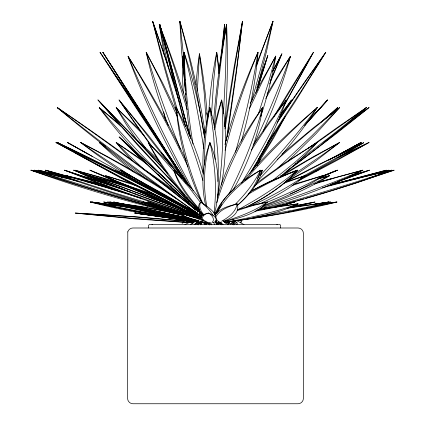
<?xml version="1.0" encoding="UTF-8"?>
<svg xmlns="http://www.w3.org/2000/svg" width="425" height="425" viewBox="0 0 425 425"><rect width="100%" height="100%" fill="white"/><g stroke="black" fill="none" stroke-linecap="round" stroke-linejoin="round"><path stroke-width="0.64" d="M182.277 57.327L182.58 80.336L183.345 92.974M201.365 224.299L201.461 221.691M204.319 224.543L204.388 222.583M197.354 90.907L199.426 53.768C203.405 75.597 206.226 97.654 207.464 119.813M211.427 115.467L213.828 78.976L216.723 52.302L219.316 70.571M223.449 113.826L225.595 72.367L226.589 24.299C220.485 56.929 215.98 89.872 213.467 122.974M217.324 224.363L217.398 223.189M217.823 181.512C219.369 156.655 216.638 131.548 209.902 107.573C204.616 128.918 202.087 151.008 203.145 172.996M208.627 114.405C209.87 93.548 212.521 72.776 216.723 52.302L219.024 73.583M224.751 126.358C227.412 92.416 228.092 58.315 226.589 24.299A1148.382 984.608 64.3 0 0 220.065 69.142L216.718 99.131L214.381 126.459M195.893 84.92L197.758 66.103L199.426 53.768L204.08 91.449L206.353 124.599M221.839 53.555L224.591 24.299L224.825 35.264M219.242 70.874L224.591 24.299A1148.382 688.999 -73.8 0 1 224.682 35.312M214.014 213.297C216.787 189.699 215.592 165.575 209.902 142.481C202.704 162.536 200.648 184.673 205.695 205.488M228.969 223.656L229.213 221.722M233.798 224.921L234.122 222.333M217.706 196.254C222.488 164.433 224.198 132.074 221.664 99.965L218.312 110.84L214.11 127.569M224.618 126.528L234.308 65.843L242.468 21.25L236.242 73.828L227.317 136.478M225.053 128.924L234.334 69.317L242.468 21.25A1148.382 360.512 -76.4 0 1 236.927 66.093L226.217 140.914M195.877 224.379L196.079 223.088M196.892 217.924L198.209 209.53M198.14 224.304L198.443 222.365M199.155 217.85L200.069 212.038M198.209 224.921L198.618 222.333M200.472 224.841L200.982 221.616M214.774 129.668L217.016 118.538L221.664 99.965C227.046 127.978 226.52 156.952 221.409 184.96M216.118 221.138C217.52 211.958 206.959 206.678 200.786 202.018C196.323 205.955 199.654 212.282 203.368 215.395M224.968 144.537L225.441 142.651C233.771 111.695 244.874 81.531 258.007 52.302C255.59 82.407 249.666 112.157 241.416 141.19M225.08 150.344C233.569 116.896 244.816 84.177 258.007 52.302C252.588 86.068 244.832 119.441 235.407 152.309M214.391 213.988C220.803 190.506 219.103 165.001 209.902 142.481C204.037 163.28 202.789 185.433 206.869 206.688M255.871 93.133L266.666 50.809L273.015 21.25L256.509 64.095M251.701 101.161L265.003 53.072L273.015 21.25A1148.382 882.311 -69.6 0 0 256.482 66.093M217.345 197.524C226.302 164.916 242.957 134.916 262.592 107.573C258.288 136.462 247.573 164.093 233.431 189.534M232.602 222.201L232.985 220.947M233.341 224.299L234.494 220.543M257.162 90.419L267.814 55.5L259.101 80.336M216.766 202.661C226.881 168.783 243.073 136.962 262.592 107.573C254.602 137.583 242.813 166.467 228.9 194.193M257.13 90.036L267.814 55.5L258.697 82.243M260.684 116.726C267.213 96.927 272.329 76.654 275.777 56.089L259.33 85.446L250.452 103.233M182.522 222.116L182.144 223.284L184.551 222.185M256.817 87.826L257.444 85.967M257.863 84.724L258.49 82.864M258.411 113.948L268.403 82.827L275.777 56.089L262.512 81.186L249.39 108.773M214.885 214.577C218.875 204.319 226.366 195.808 234.611 188.7M232.464 224.687L233.856 220.979M269.609 84.017L281.918 53.768L272.568 71.209M216.511 212.856C224.496 193.258 242.664 180.195 260.53 170.181C257.114 184.2 248.051 196.191 237.267 205.488M270.406 80.506L281.918 53.768L272.696 71.437M263.107 131.171C274.051 106.951 283.379 81.972 290.413 56.328L280.978 70.938L266.99 94.238M253.858 144.537C267.452 115.743 279.767 86.339 290.413 56.328L275.347 81.425L265.715 98.595M289.377 104.348L291.539 99.965L280.123 115.016M284.654 117.592L285.223 116.439M260.52 158.977L257.258 165.383M288.533 105.767L291.539 99.965L279.56 117.018M216.941 213.122C226.722 194.793 243.137 181.018 260.53 170.181C254.129 183.175 245.007 194.655 234.743 204.808M192.583 223.555L193.8 221.228M196.844 215.411L197.455 214.248M200.499 223.816L201.105 222.652M284.362 118.155L273.7 137.918L256.663 165.708M215.751 222.96L217.34 220.054M221.568 224.841L222.206 223.678M224.628 222.078L225.585 220.336M283.502 119.058L270.358 142.157L252.514 170.372M284.16 105.628L313.427 52.302L290.222 89.42L273.737 116.742M284.808 103.838L313.427 52.302L277.95 111.015M274.603 132.712L262.066 154.392L251.281 171.594M215.608 216.968C220.118 209.376 229.218 206.407 237.161 203.851C240.481 212.808 230.605 219.008 223.322 221.191M214.784 215.199L221.845 204.436M215.146 215.098C220.012 207.958 229.325 205.987 237.161 203.851C235.838 212.086 228.464 217.467 221.622 221.207M268.223 142.502L260.791 154.955M228.012 224.432L229.744 221.622M230.764 224.336L232.842 220.963M258.134 159.263L258.798 158.185M259.462 157.112L260.467 155.497M249.82 173.48C264.509 150.349 277.387 125.917 286.322 99.965L269.423 121.773L253.151 145.222M251.425 150.089L266.034 127.813L286.322 99.965C273.62 128.493 258.469 155.874 241.937 182.352M220.442 224.273L221.143 223.173M257.263 178.665L262.443 170.181L260.164 171.429M267.187 143.087L300.162 92.65L325.768 52.302L304.252 82.593L277.892 120.939M276.967 123.048L298.754 90.982L325.768 52.302L294.87 102.159L263.84 149.451M187.053 210.848L187.802 209.817L189.21 212.022M240.72 222.849L241.772 221.531L238.765 220.214M241.283 183.159C264.106 155.593 290.062 130.767 317.268 107.573C300.231 134.215 279.682 158.461 257.561 180.997M212.064 222.509C215.602 219.268 211.623 214.816 208.553 213.079C205.881 213.86 202.507 214.285 200.898 216.84L201.137 218.732L202.842 220.437M245.198 180.227C267.458 154.333 291.794 130.284 317.268 107.573C299.837 130.863 280.936 153.021 261.216 174.393L260.334 175.334M304.868 125.263L327.638 99.965L307.482 121.778M304.741 125.263L327.638 99.965L306.021 123.42M330.443 114.819L337.705 107.573L320.981 122.251M330.342 114.819L337.705 107.573L324.966 119.011M287.953 161.192L316.083 133.636L339.639 107.573L313.517 127.723L281.977 154.052M277.716 168.146L312.12 135.591L339.639 107.573L307.376 133.482L277.164 159.529M190.666 224.607L195.983 219.794M197.917 218.041L202.273 214.104M194.629 224.655L198.013 221.59M292.421 174.675L297.819 170.181L287.842 173.974M237.235 205.317C248.476 196.1 258.214 184.296 262.443 170.181L259.68 171.87M279.353 177.48C292.809 166.743 305.655 155.199 317.268 142.481L283.587 163.737L256.604 183.095M254.235 186.166C274.401 170.43 295.577 156.023 317.268 142.481L295.221 162.106L272.212 180.8M294.987 163.795L296.013 163.014M297.543 161.845L331.463 135.591L366.387 107.573L336.993 127.723L308.396 148.123M323.813 142.37L369.027 107.573L354.848 117.22M284.75 172.832C312.71 152.033 340.032 130.374 366.387 107.573L312.301 145.934M291.773 167.36L286.455 171.264M292.83 166.579L336.35 133.636L369.027 107.573L352.277 119.186M292.103 175.578L321.64 155.476L339.639 142.481L313.517 156.597L282.673 174.611M285.616 181.533L316.083 160.735L339.639 142.481L307.376 160.629L280.442 176.848M198.395 220.485L196.748 221.531L199.07 223.284L202.364 221.197M214.439 213.547L215.533 212.851M280.447 175.966L281.562 175.291M204.42 224.634L206.093 223.619M248.28 194.241C263.877 184.843 280.399 177.05 297.25 170.181C283.167 186.177 264.833 197.731 245.979 207.315M250.277 191.643C265.227 183.053 281.1 176.173 297.25 170.181C279.252 185.672 259.038 198.374 238.197 209.663M198.842 223.752L200.69 222.721M334.804 157.048L361.192 142.481L328.828 160.007L361.192 142.481L334.688 157.053M302.154 177.793L332.61 160.974L363.715 142.72L319.887 163.976L286.083 181.31M301.734 177.06L363.715 142.72L326.82 160.868L286.036 181.847M252.222 190.687L269.083 182.065L287.247 174.223M300.433 179.143L369.027 142.481L339.644 156.597M298.382 180.933L336.35 160.735L369.027 142.481L337.779 157.739M247.302 206.725C265.864 197.28 283.868 185.852 297.819 170.181L295.492 171.148M219.868 222.094L218.7 222.684L220.474 222.137M315.138 171.642L316.322 171.057M317.507 170.478L318.097 170.181M184.88 224.607L189.013 222.583M190.782 221.717L191.962 221.143M251.048 205.939C269.758 197.195 288.017 187.372 305.07 175.7L284.941 182.256M212.898 222.711C221.048 220.086 212.505 214.359 208.553 213.079C205.206 213.541 199.936 217.186 203.841 220.538M259.824 203.873C275.979 196.408 291.646 187.478 305.07 175.7L283.937 183.244M183.313 221.255L185.125 220.432M195.968 215.48L197.173 214.928M199.58 213.828L200.786 213.276M185.757 221.637L189.375 219.985M199.012 215.587L202.624 213.934M216.065 223.869L218.168 222.923M208.749 224.182L209.955 223.656M319.542 177.969L337.317 170.181L321.789 176.306M319.924 177.671L337.317 170.181L320.838 176.768M290.222 193.869L312.89 183.828L329.497 175.7L318.309 178.654M266.417 202.555C286.094 194.475 305.447 185.544 324.094 175.275L293.473 184.349M291.422 172.832L293.165 172.109M276.829 224.575L277.275 224.458M263.288 205.615C284.468 197.519 305.246 187.977 324.094 175.275L291.917 185.56M237.278 210.556L251.117 206.035L267.346 202.018C256.546 214.205 239.493 217.722 224.405 221.669M331.829 183.961L369.506 170.181L349.987 175.865M376.693 173.565L386.314 170.181L330.841 184.721M381.698 172.715L388.933 170.181L342.619 182.065M337.413 181.512L369.506 170.181L349.892 176.051M262.241 206.656C285.531 198.427 308.417 188.663 329.497 175.7L317.9 179.026M237.442 209.621L253.582 204.924L267.346 202.018C254.554 211.252 239.488 216.628 224.565 221.34M374.547 174.064L386.314 170.181L334.172 184.19M378.356 173.655L388.933 170.181L362.647 177.012M260.068 208.33C294.844 197.057 329.269 184.599 362.876 170.181L317.3 182.431M368.358 178.383L394.087 170.181L385.879 172.077M260.095 209.079L261.917 208.505M264.35 207.745L266.172 207.177M327.888 191.76L355.05 183.324L394.087 170.181L384.561 172.481M314.431 183.998L337.928 177.012L362.876 170.181C329.152 186.92 293.542 199.559 257.47 210.205M327.255 191.946L305.108 198.411M300.007 199.872L303.832 198.778M331.07 185.072L333.551 184.365M216.824 223.608L217.977 223.279M219.135 222.95L220.873 222.461M286.471 203.617L290.163 202.597M291.396 202.258L293.239 201.748M294.472 201.402L296.315 200.892M297.548 200.552L299.391 200.042M336.43 183.765L338.289 183.255M339.527 182.915L341.381 182.405M262.852 209.281C306.244 197.444 349.366 184.572 391.983 170.181L358.27 177.942L327.739 185.667M277.493 206.747L294.493 202.018L275.538 206.842M275.814 207.134L294.493 202.018L275.735 206.842M353.249 179.547L362.02 177.183M322.368 187.722L363.529 177.012L391.983 170.181C352.883 184.838 312.89 197.009 272.51 207.607M275.315 206.614L280.898 205.116M282.136 204.786L283.996 204.287M318.66 182.113L332.01 178.606M193.88 217.271L196.754 216.548L196.817 217.871M295.332 206.789L314.93 202.018L291.13 206.529M324.78 202.922L328.7 202.018L319.935 203.325M290.642 207.671L314.93 202.018L290.387 206.826M324.355 202.953L328.7 202.018L317.401 203.814M254.963 211.273L275.474 207.257L298.111 203.851C275.14 214.843 249.65 218.976 224.65 222.514M256.254 210.317L279.469 206.231L298.111 203.851C274.316 212.484 249.507 217.929 224.65 222.456M288.538 211.661L289.818 211.422M293.016 210.832L336.972 202.018L323.839 203.586M221.027 222.913L219.321 223.215L221.064 222.913L219.783 223.114M255.42 217.175L294.514 209.881L330.443 202.018L289.951 207.432M227.396 221.866L228.655 221.653M216.389 223.89L218.307 223.561M219.582 223.343L221.494 223.013M219.714 223.178L220.92 222.971M252.822 217.621L254.123 217.398M287.045 208.292L330.443 202.018C298.764 210.843 266.316 216.585 233.766 221.053M314.872 204.228L316.136 204.021M311.652 204.622L312.933 204.42M314.208 204.218L319.313 203.416M228.788 221.648L227.497 221.85L229.468 221.637M237.192 220.617C270.73 216.065 304.114 210.178 336.972 202.018L322.028 203.973M224.873 222.211L226.148 222.047M227.417 221.882L229.325 221.637M215.48 222.785L216.782 222.785M193.428 222.923L135.745 218.971L75.262 213.079L136.956 216.84L184.705 220.989M200.499 223.316L201.769 223.401M204.308 223.566L206.215 223.688M208.755 223.853L210.024 223.933M192.923 222.806L129.97 218.067L75.262 213.079L127.718 216.383L184.487 221.096M185.805 221.218L194.283 222.036M186.665 221.191L193.205 221.866M204.414 223.125L206.295 223.348M193.694 221.388C158.907 216.808 124.259 210.816 90.275 202.018L120.291 205.817M97.755 202.98L90.275 202.018L138.104 211.778L187.181 220.171M98.998 203.139L103.535 203.75M151.959 224.458L152.4 224.575M150.482 215.151L134.794 213.079L198.544 222.174M104.853 203.926L106.824 204.197M108.141 204.372L110.112 204.643M208.771 223.577L210.046 223.752M156.437 215.969L134.794 213.079L175.907 219.002M200.913 221.93L202.178 222.11M153.887 215.65L188.429 220.538M159.173 216.383L170.324 217.951M199.755 222.339L206.205 223.226L181.124 219.81M111.414 204.829L115.972 205.477M117.273 205.663L118.575 205.849M176.062 218.732L198.077 221.94M194.57 221.048C160.076 216.091 125.763 209.796 91.784 202.018L124.169 206.529M203.947 222.732L206.428 223.098M190.278 220.788L197.62 221.866M200.106 222.238L201.349 222.418M203.208 222.695L207.581 223.348M194.283 221.271L188.466 220.373M200.781 222.264L202.082 222.461M128.026 207.395L91.784 202.018L141.748 211.778L187.877 219.762M189.125 219.964L190.368 220.171M191.611 220.373L192.86 220.575M203.798 222.679L206.417 223.114M120.27 204.818L103.758 202.018L146.216 211.666L194.671 221.138M200.568 222.126L201.848 222.349M196.371 221.138L197.593 221.361M200.653 221.908L201.875 222.132L200.648 221.861M124.334 205.689L103.758 202.018L148.548 211.778L194.703 221.016M132.717 206.529L107.674 202.018L149.35 211.666L195.123 220.91M161.867 212.479L188.349 217.823M203.559 222.695L206.072 223.162M169.617 214.301L190.613 218.514M203.713 222.461L205.535 222.812M176.577 215.916L190.83 218.71M134.311 207.007L107.674 202.018L151.491 211.778L195.128 220.777M175.679 215.539L188.727 218.195M200.982 222.1L202.773 222.461L200.967 222.073M169.309 211.746L141.44 206.529L109.687 202.018L115.595 204.058M195.59 221.016L153.133 211.666L113.725 202.018L152.208 210.019L190.788 219.098M156.735 211.347L159.29 211.878M203.416 222.599L206.63 223.279M159.933 212.017L193.768 219.597M171.153 214.614L193.805 219.661M194.958 220.777L154.78 211.778L113.725 202.018L153.924 210.556L190.57 219.093M65.907 177.209L57.242 175.275L62.932 177.507M178.006 216.336L179.217 216.607M44.689 173.273L30.913 170.181C80.203 188.126 130.693 202.635 181.666 214.917L183.6 215.374M169.958 211.878L174.234 212.845M177.289 213.531L178.511 213.807M183.387 215.539C159.083 209.706 134.433 205.45 109.687 202.018L116.179 203.851M44.598 173.405L30.913 170.181C80.245 186.49 130.172 200.956 180.402 214.211L181.64 214.535M68.574 177.958L57.242 175.275L64.616 177.868M61.487 175.498L38.415 170.181L47.419 173.676M204.34 222.44L205.567 222.742M63.888 176.386L38.415 170.181L50.708 174.462M207.267 223.396L200.212 221.558M96.56 184.498L117.906 190.087M168.512 211.475L182.282 214.917M86.153 181.587L88.039 182.065M89.011 175.53L126.082 185.773M104.231 184.763L66.332 175.7L67.235 176.083M181.996 214.588C132.244 201.912 82.987 187.239 34.558 170.181L74.497 180.083M204.197 222.477L205.456 222.801M160.475 209.382L162.329 209.865M163.561 210.189L167.886 211.321M89.277 182.389L114.128 189.114M78.216 181.422L34.558 170.181L106.043 192.546L180.551 213.871M108.694 186.495L66.332 175.7L71.177 177.507M189.529 215.964L191.441 216.484M192.716 216.83L194.623 217.356M146.062 205.525L147.964 206.045M110.744 188.769L112.657 189.29M113.932 189.64L122.793 192.111M88.639 175.451L109.384 181.326L133.009 188.758M199.097 221.25C192.923 218.822 184.599 218.381 180.2 213.079C189.603 215.884 199.739 217.504 208.197 222.711M179.6 213.201C134.417 200.526 89.702 186.171 45.581 170.181L89.022 182.065L130.778 194.565M200.159 221.468L203.442 222.418M194.719 217.308L113.433 192.546L45.581 170.181L95.115 184.19L141.785 198.464M199.548 221.282C193.024 218.939 185.603 217.669 180.2 213.079L196.143 218.067L208.218 223.045M174.101 211.666L143.018 202.018L157.006 206.529M181.417 214.205L173.899 211.878M180.885 213.791L143.018 202.018L162.35 208.229M174.308 211.778L180.264 213.648M180.2 213.828L160.097 207.49M164.852 208.994L169.793 210.556M131.118 187.372L156.262 195.946M119.382 182.835L103.243 177.942L74.827 170.181L94.244 180.083M123.011 183.998L152.883 194.252M152.23 198.518L165.245 202.794M132.212 183.669L105.448 175.7L114.612 181.741M123.138 184.806L98.504 177.012L74.827 170.181L98.34 180.657M180.774 213.616L147.788 202.018L191.431 216.522M180.997 213.621L147.788 202.018L187.425 215.284M114.702 170.478L127.936 175.079M122.878 189.231L64.515 170.181C109.267 187.691 154.546 203.883 200.361 218.397L125.577 192.546L64.515 170.181L129.078 191.675M201.397 217.988L139.421 195.861L73.599 170.181L120.302 186.32L177.926 207.921M132.34 187.893L142.529 191.462M129.689 191.887L131.522 192.53M133.354 193.173L135.187 193.811M140.436 191.25L163.816 199.798M137.349 186.092L105.448 175.7L111.621 179.143M201.36 217.956L131.867 192.546L73.599 170.181L123.967 187.893L176.338 207.469M228.475 222.721L231.296 223.752M113.847 170.181L130.061 176.322M190.549 213.871L194.863 215.486M176.928 207.697L185.178 210.885M191.946 214.349L194.889 215.491M195.479 215.719L197.242 216.405M190.485 212.952L197.567 215.719L141.775 191.675L89.914 170.181L148.66 195.861L200.972 217.653M183.345 210.046L185.178 210.773M187.622 211.74L188.843 212.224M190.676 212.946L197.567 215.719M198.703 216.176L200.972 217.09M201.03 217.658L141.525 192.546L89.914 170.181L139.793 190.687L200.982 217.239M219.236 223.359L222.243 224.618M208.877 223.646L209.945 224.097M67.814 176.327L69.546 177.06M108.678 184.742L93.224 177.735M189.024 212.006L193.104 213.988M182.607 209.445L123.484 179.435L55.962 142.481C103.812 165.378 151.236 189.215 197.583 215.045L129.03 178.872L55.962 142.481L118.145 175.578L187.329 210.997M186.692 210.869L124.323 179.435L78.104 154.588M188.488 211.576L196.616 215.65M185.704 210.704L139.921 187.191M100.863 182.224L90.355 176.582M130.778 182.405L133.062 183.6M135.92 185.098L137.062 185.693M112.742 179.77L114.383 180.641M236.497 220.506L244.008 224.607M233.718 222.668L237.187 224.565M201.854 216.575L155.624 190.687L120.679 170.181L166.823 195.861L201.944 216.182M186.028 208.765C143.788 185.369 100.757 163.413 57.237 142.481L66.959 148.182M200.292 215.719L150.981 187.893M199.251 215.974L200.361 216.596M92.639 156.597L67.394 142.481L89.085 154.588M67.394 142.481L197.646 215.236M198.942 215.974L200.43 216.798M68.781 148.936L57.237 142.481C104.582 164.868 151.438 188.413 196.732 214.731M104.141 145.292L99.216 142.481L112.455 154.588L133.992 171.998M208.744 223.316L209.658 223.837M67.506 148.5L70.853 150.423M71.968 151.061L73.084 151.704M74.2 152.347L77.547 154.27M201.79 216.144L120.679 170.181L148.038 186.32M198.857 215.974L199.92 216.596M105.432 146.163L99.216 142.481L123.606 162.106L147.321 179.748M174.043 202.157C142.205 183.393 110.877 163.721 80.623 142.481C109.012 157.016 136.962 172.47 163.885 189.577M148.059 188.041C124.785 174.091 102.069 159.131 80.623 142.481C112.567 159.386 143.937 177.395 174.266 197.067M149.17 188.705L150.28 189.369M142.917 168.736L156.926 178.001L178.096 193.216M174.803 197.418L176.417 198.48M152.963 176.37L154.541 177.443M155.593 178.16L173.703 191.016L187.005 201.083M219.311 222.955L221.308 224.363M197.035 222.721L198.502 223.752M144.527 161.479L116.152 142.481L121.109 148.5L132.35 160.735M222.939 220.835L228.23 224.607M217.818 220.936L223.109 224.703M127.58 181.162L129.588 182.607M233.043 219.624L237.437 223.284L232.719 219.852M146.837 164.045L116.152 142.481L129.072 155.476L143.347 168.81M195.744 209.955C150.933 174.038 104.577 140.08 57.237 107.573C102.17 145.462 149.43 180.519 197.891 213.748C150.142 179.525 103.068 144.335 57.237 107.573C104.858 139.703 151.555 173.315 195.819 209.961M119.016 123.925L99.216 107.573C111.281 124.142 124.546 139.809 138.64 154.684M199.378 212.569L201.312 214.253L199.399 212.542M131.723 134.943L157.845 159.2M120.79 126.119L99.216 107.573C119.845 132.308 141.907 155.826 164.836 178.436M165.893 181.98L198.443 211.687C171.094 187.797 144.718 162.791 119.149 137.004L163.545 176.8L198.454 210.141M167.864 183.696L145.35 162.573L119.149 137.004L158.259 172.529L198.268 210.173M169.782 185.491L171.7 187.292M138.959 142.593L160.751 163.641M188.259 200.977L189.215 201.886M200.536 212.351L201.445 213.222M157.957 174.255L159.8 176.056M140.362 130.502L116.152 107.573L126.512 124.86L136.404 139.357M199.394 209.759C188.679 198.278 178.303 185.523 173.878 170.181C184.689 180.381 194.995 191.287 203.107 203.788M184.641 195.383L137.657 145.143L97.978 99.965L129.901 132.717L165.001 170.223M186.405 197.216L187.733 198.587M144.059 135.41L116.152 107.573L129.072 126.129L145.35 147.703M180.588 190.655L142.088 149.122L97.978 99.965L133.694 137.073L167.354 173.262M161.293 152.479L162.164 153.446M163.03 154.413L175.079 168.358L183.037 178.288M199.086 208.834C188.966 197.227 179.451 184.668 173.878 170.181L189.608 188.105L200.409 202.422M203.798 214.683C200.823 211.384 198.188 206.29 200.786 202.018C205.509 205.881 210.072 210.152 213.143 215.486M174.696 172.194L160.257 155.476L148.208 142.481C161.994 169.687 181.151 193.959 203.092 215.045C182.107 193.072 163.078 169.038 148.208 142.481L166.536 160.735L182.028 178.473M174.537 169.734L179.929 176.359M171.403 166.6L142.396 129.014L119.037 99.965L133.843 121.773L150.891 145.658M177.214 172.948L148.782 135.862L119.037 99.965L138.492 127.813L152.681 147.321M231.928 221.494L234.186 224.772M231.721 221.356L233.978 224.634M185.268 182.081L140.765 115.047L100.05 52.302L140.866 112.917M218.556 221.839L220.384 224.57M216.447 221.154L218.647 224.432M186.155 183.154L100.05 52.302L156.623 136.643M143.204 116.662L161.181 143.783M158.068 138.826L160.602 142.651M162.015 144.798L162.722 145.865M163.428 146.938L164.486 148.548M165.543 150.153L166.6 151.762M167.307 152.83L188.254 184.87M161.904 144.883L162.626 145.982M164.077 148.176L167.338 153.122M168.422 154.769L188.668 185.656M186.235 183.228L168.002 154.764M176.056 167.312L184.057 179.754M169.416 157.112L102.85 52.302L151.768 128.063L187.452 184.238M160.145 142.651L102.85 52.302L183.643 178.256M193.375 220.761L194.076 221.866L193.975 219.252M185.497 181.008L187.962 184.902M190.543 187.845C166.154 145.833 144.723 102 128.084 56.328C149.218 89.377 168.576 123.59 185.459 159.008L186.267 160.767M193.444 220.649L194.082 221.797M195.032 223.518L195.665 224.666M193.093 220.532L194.044 222.254M193.221 190.756C169.442 146.992 147.422 102.239 128.084 56.328C149.998 92.135 170.202 129.009 188.11 166.988M220.734 222.615L221.685 224.522M201.057 200.977C187.308 171.657 178.824 139.857 176.2 107.573C187.712 128.637 197.057 150.939 203.394 174.107M215.278 220.899L216.978 224.49M177.018 112.912L162.451 82.593L146.189 52.302C151.683 77.249 159.258 101.718 168.348 125.582M177.305 116.657L159.407 78.094L146.189 52.302C155.847 85.17 167.482 117.433 180.391 149.159M199.888 215.146L200.398 216.357M193.726 207.395L194.995 210.423M195.5 211.629L196.764 214.657M192.971 220.963L193.476 222.174M202.38 202.661C189.465 172.327 180.322 140.314 176.2 107.573C186.862 131.208 195.798 155.624 202.89 180.567M227.449 222.073L228.379 224.506M225.415 222.275L225.882 223.492M176.173 90.201L164.932 56.19L152.644 21.25L163.832 65.843L176.529 111.1M206.768 112.662L207.963 116.36M213.817 222.541L214.413 224.405M210.726 222.323L211.528 224.814M208.829 222.365L209.626 224.857M205.939 222.774L206.539 224.639M179.185 101.697L167.833 66.093A1148.382 532.679 75.4 0 0 152.644 21.25L165.681 69.317L177.538 110.468M183.786 114.575L184.349 116.434M184.726 117.677L190.315 136.478M186.729 103.902C178.776 76.968 169.474 50.442 159.232 24.299L164.39 55.733M176.71 111.711L177.076 112.949M188.987 134.082L189.534 135.947M187.207 109.74L174.808 69.142A1148.382 1059.822 54.6 0 0 159.232 24.299L168.204 66.741M206.81 113.719L207.937 118.033M184.296 62.22L182.617 56.089L184.641 76.468M185.624 126.602L159.768 24.299L174.208 76.877L189.853 136.361M189.518 135.888L171.971 69.142A1148.382 179.244 77 0 0 159.768 24.299L170.584 68.892L184.891 125.274M165.676 120.657L163.662 111.908M175.631 107.068L177.076 112.838M184.259 63.038L182.617 56.089L184.631 73.647M204.42 129.237L205.169 133.046M192.987 144.032C187.94 113.703 185.008 83.034 184.067 52.302C193.348 80.027 200.218 108.55 204.653 137.445M204.372 136.377L197.322 96.082L190.995 66.093A1148.382 1105.021 -35 0 0 179.844 21.25L181.496 50.809L185.512 89.314M203.756 148.511C198.847 116.131 192.387 83.98 184.067 52.302C184.046 81.249 186.145 110.213 190.687 138.805M205.105 132.68C199.298 95.009 190.644 57.8 179.844 21.25L184.041 60.871M185.475 90.695L183.122 66.874M185.773 93.293L185.922 94.594M184.928 79.034L185.066 80.32M182.426 57.396L182.522 58.661M182.798 62.454L182.984 64.977M197.035 222.493L197.131 224.474M209.716 222.275L209.828 224.899M215.172 159.375L213.653 135.591L209.902 107.573C206.21 126.512 204.308 145.812 204.505 165.107M280.574 227.97L280.543 225.112L279.692 224.458L149.542 224.458L148.686 225.112L148.66 227.97M127.792 231.901L127.617 398.475C127.596 401.301 130.066 403.766 132.887 403.75L298.1 403.75C300.921 403.766 303.386 401.301 303.37 398.475L303.37 233.267C303.386 230.446 300.921 227.975 298.1 227.997L132.887 227.997C130.555 228.007 128.408 229.654 127.792 231.901M202.3 222.461L200.393 222.132L202.3 222.461"/></g></svg>
